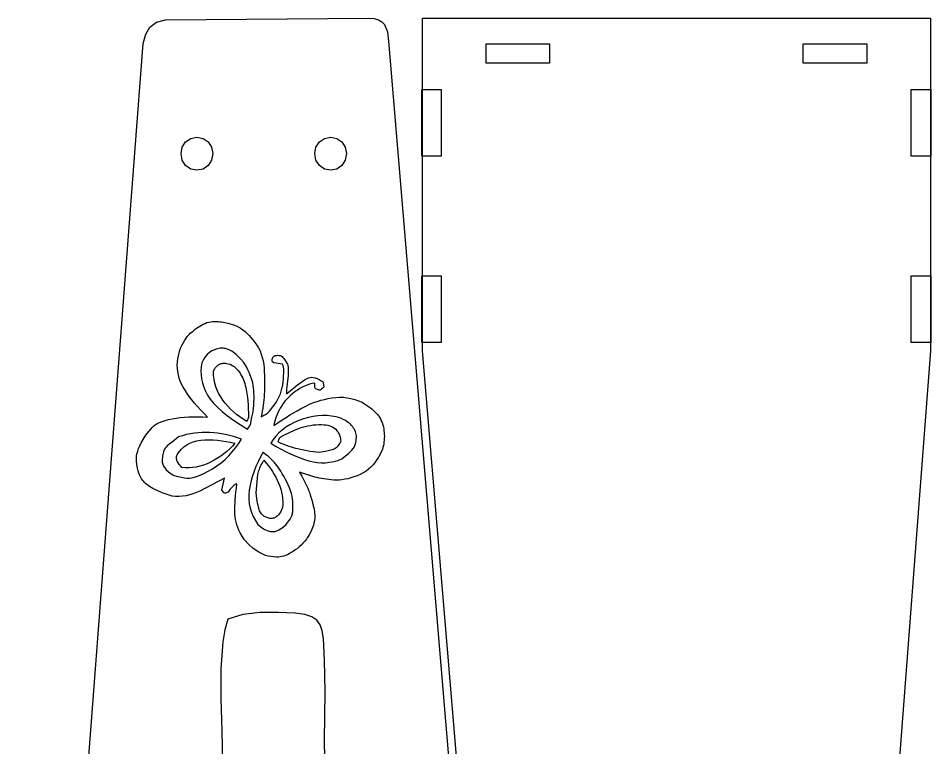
# Model space of a CAD drawing. Extents: x -1652 to 1470, y -458 to 1785.
# Drawn here: x -1321.7 to -1157.4, y -111 to 20.5 of the extents above; entities that cross this region are included whole.
import ezdxf

# ---------------------------------------------------------------- set-up
doc = ezdxf.new("R2010")
doc.units = 0
doc.layers.add('LAYER_1', color=7, linetype='CONTINUOUS')

msp = doc.modelspace()

# ---------------------------------------------------------------- linework, layer by layer
at = {"layer": 'LAYER_1', "color": 114}
for points in [[(-1295.1593, 20.1983), (-1258.6343, 20.4983), (-1257.6343, 20.4483), (-1256.8343, 20.2233), (-1256.2093, 19.8733), (-1255.7593, 19.3733), (-1255.2093, 18.0483), (-1255.0093, 16.3733), (-1230.2343, -279.5517), (-1230.2343, -339.5017), (-1321.7093, -339.5017), (-1321.7093, -279.5517), (-1299.1843, 15.9483), (-1298.7593, 17.6233), (-1297.9843, 18.8983), (-1296.8093, 19.7733), (-1295.1593, 20.1983)], [(-1183.9593, -339.2017), (-1220.4843, -339.5017), (-1221.4843, -339.4517), (-1222.2843, -339.2517), (-1222.9093, -338.8767), (-1223.3593, -338.3767), (-1223.9093, -337.0517), (-1224.1093, -335.4017), (-1248.8843, -39.4517), (-1248.8843, 20.4983), (-1157.4343, 20.4983), (-1157.4343, -39.4517), (-1179.9343, -334.9767), (-1180.3593, -336.6267), (-1181.1593, -337.9267), (-1182.3343, -338.7767), (-1183.9593, -339.2017)], [(-1226.0093, 15.8983), (-1226.0093, 12.3983), (-1237.4343, 12.3983), (-1237.4343, 15.8983), (-1226.0093, 15.8983)], [(-1168.8843, 15.8983), (-1168.8843, 12.3983), (-1180.3093, 12.3983), (-1180.3093, 15.8983), (-1168.8843, 15.8983)], [(-1245.5093, -4.3517), (-1249.0093, -4.3517), (-1249.0093, 7.6483), (-1245.5093, 7.6483), (-1245.5093, -4.3517)], [(-1157.3593, -4.3517), (-1160.8593, -4.3517), (-1160.8593, 7.6483), (-1157.3593, 7.6483), (-1157.3593, -4.3517)], [(-1289.5343, -0.9017), (-1288.4093, -1.1517), (-1287.5093, -1.7767), (-1286.8843, -2.7517), (-1286.6593, -3.9017), (-1286.8843, -5.0767), (-1287.5093, -6.0267), (-1288.4093, -6.6767), (-1289.5343, -6.9017), (-1290.6343, -6.6767), (-1291.5593, -6.0267), (-1292.1593, -5.0767), (-1292.3843, -3.9017), (-1292.1593, -2.7517), (-1291.5593, -1.7767), (-1290.6343, -1.1517), (-1289.5343, -0.9017)], [(-1265.4343, -0.9017), (-1264.3343, -1.1517), (-1263.4093, -1.7767), (-1262.8093, -2.7517), (-1262.5843, -3.9017), (-1262.8093, -5.0767), (-1263.4093, -6.0267), (-1264.3343, -6.6767), (-1265.4343, -6.9017), (-1266.5593, -6.6767), (-1267.4593, -6.0267), (-1268.0843, -5.0767), (-1268.3093, -3.9017), (-1268.0843, -2.7517), (-1267.4593, -1.7767), (-1266.5593, -1.1517), (-1265.4343, -0.9017)], [(-1245.5093, -37.9017), (-1249.0093, -37.9017), (-1249.0093, -25.9017), (-1245.5093, -25.9017), (-1245.5093, -37.9017)], [(-1157.3593, -37.9017), (-1160.8593, -37.9017), (-1160.8593, -25.9017), (-1157.3593, -25.9017), (-1157.3593, -37.9017)]]:
    msp.add_lwpolyline(points, close=True, dxfattribs=at)
at = {"layer": 'LAYER_1', "color": 250}
for points in [[(-1255.9451, -53.1302), (-1255.8834, -53.4801), (-1255.8355, -53.8277), (-1255.8013, -54.173), (-1255.7808, -54.5159), (-1255.774, -54.8564), (-1255.7809, -55.1946), (-1255.8015, -55.5305), (-1255.8358, -55.864), (-1255.8851, -56.1937), (-1255.9507, -56.518), (-1256.0326, -56.8371), (-1256.1308, -57.1508), (-1256.2452, -57.4592), (-1256.3759, -57.7623), (-1256.5229, -58.0601), (-1256.6861, -58.3526), (-1256.8877, -58.6936), (-1257.1234, -59.0145), (-1257.439, -59.5002), (-1257.7911, -59.9514), (-1258.1795, -60.3682), (-1258.6044, -60.7505), (-1259.0657, -61.0983), (-1259.5634, -61.4116), (-1260.0975, -61.6904), (-1260.668, -61.9348), (-1261.249, -62.1457), (-1261.8143, -62.3241), (-1262.3641, -62.4701), (-1262.8982, -62.5835), (-1263.4168, -62.6645), (-1263.9197, -62.713), (-1264.407, -62.7291), (-1264.8787, -62.7126), (-1265.3379, -62.6755), (-1265.7875, -62.6297), (-1266.2277, -62.5751), (-1266.6583, -62.5117), (-1267.0795, -62.4396), (-1267.4911, -62.3587), (-1267.8933, -62.269), (-1268.2859, -62.1705), (-1271.0636, -61.2644), (-1270.6356, -61.9878), (-1270.2442, -62.7097), (-1269.8893, -63.4301), (-1269.5709, -64.149), (-1269.4218, -64.5219), (-1269.2746, -64.9225), (-1269.1294, -65.3506), (-1268.9861, -65.8064), (-1268.8448, -66.2897), (-1268.7054, -66.8007), (-1268.568, -67.3393), (-1268.4325, -67.9055), (-1268.3291, -68.4876), (-1268.2878, -69.074), (-1268.3088, -69.6645), (-1268.3919, -70.2593), (-1268.5372, -70.8583), (-1268.7447, -71.4616), (-1269.0144, -72.069), (-1269.3462, -72.6807), (-1269.6625, -73.1379), (-1269.8037, -73.3766), (-1270.1077, -73.7534), (-1270.4236, -74.1088), (-1270.7513, -74.4429), (-1271.0908, -74.7556), (-1271.4421, -75.0469), (-1271.8052, -75.3168), (-1272.1801, -75.5654), (-1272.5669, -75.7926), (-1272.9075, -75.9899), (-1273.2426, -76.1596), (-1273.5722, -76.3016), (-1273.8962, -76.416), (-1274.2146, -76.5028), (-1274.5275, -76.5619), (-1274.8348, -76.5934), (-1275.1366, -76.5972), (-1275.7109, -76.5639), (-1276.2378, -76.5041), (-1276.7173, -76.4175), (-1277.1495, -76.3044), (-1278.3693, -75.7212), (-1279.4062, -75.0621), (-1280.1819, -74.3503), (-1281.0033, -73.4044), (-1281.7478, -72.2508), (-1281.9693, -71.7571), (-1282.162, -71.2682), (-1282.3258, -70.784), (-1282.4609, -70.3047), (-1282.5672, -69.8302), (-1282.6447, -69.3605), (-1282.6933, -68.8955), (-1282.7132, -68.4354), (-1282.7118, -67.9563), (-1282.6965, -67.4343), (-1282.6674, -66.8694), (-1282.6245, -66.2617), (-1282.5677, -65.6111), (-1282.497, -64.9176), (-1282.4125, -64.1813), (-1282.3142, -63.4021), (-1282.4178, -63.407), (-1282.5347, -63.4442), (-1282.665, -63.5139), (-1282.8087, -63.6158), (-1282.9658, -63.7502), (-1283.1363, -63.9169), (-1283.3202, -64.1159), (-1283.5174, -64.3473), (-1283.6536, -64.5594), (-1283.79, -64.7355), (-1283.9267, -64.8754), (-1284.0636, -64.9793), (-1284.2008, -65.047), (-1284.3381, -65.0787), (-1284.4758, -65.0742), (-1284.6136, -65.0337), (-1285.0243, -64.5608), (-1284.5492, -62.3565), (-1289.0115, -64.6883), (-1289.6214, -64.972), (-1290.2357, -65.207), (-1290.8543, -65.3935), (-1291.4773, -65.5313), (-1292.1046, -65.6206), (-1292.7363, -65.6613), (-1293.3723, -65.6534), (-1294.0127, -65.5969), (-1295.8031, -65.0445), (-1297.4864, -64.2333), (-1297.79, -64.048), (-1298.0698, -63.8653), (-1298.326, -63.685), (-1298.5585, -63.5072), (-1298.7673, -63.332), (-1298.9524, -63.1592), (-1299.1139, -62.989), (-1299.2516, -62.8213), (-1299.4878, -62.486), (-1299.6925, -62.1464), (-1299.8659, -61.8022), (-1300.0078, -61.4537), (-1300.1282, -61.0517), (-1300.2369, -60.5474), (-1300.334, -59.9406), (-1300.4195, -59.2314), (-1300.4357, -58.8393), (-1300.4047, -58.4232), (-1300.3265, -57.9834), (-1300.2012, -57.5196), (-1300.0286, -57.032), (-1299.8089, -56.5205), (-1299.5419, -55.9851), (-1299.2278, -55.4259), (-1298.7199, -54.6448), (-1297.5808, -53.2243), (-1297.3423, -52.9857), (-1297.0431, -52.7599), (-1296.6831, -52.5471), (-1296.2625, -52.3471), (-1295.7812, -52.16), (-1295.2392, -51.9857), (-1294.6364, -51.8244), (-1293.973, -51.6759), (-1293.2663, -51.5473), (-1292.5338, -51.4454), (-1291.7754, -51.3704), (-1290.9911, -51.3222), (-1290.181, -51.3007), (-1289.345, -51.3061), (-1288.4831, -51.3382), (-1287.5954, -51.3972), (-1288.247, -50.7322), (-1288.8581, -50.0839), (-1289.4288, -49.4523), (-1289.9591, -48.8375), (-1290.4489, -48.2393), (-1290.8983, -47.658), (-1291.3072, -47.0933), (-1291.6757, -46.5454), (-1292.0023, -46.0021), (-1292.2857, -45.4512), (-1292.5258, -44.8929), (-1292.7226, -44.3271), (-1292.8762, -43.7538), (-1292.9865, -43.173), (-1293.0535, -42.5847), (-1293.0773, -41.9889), (-1293.0352, -41.4069), (-1292.9658, -40.8468), (-1292.869, -40.3086), (-1292.745, -39.7923), (-1292.5936, -39.2979), (-1292.4149, -38.8255), (-1292.2088, -38.3749), (-1291.9755, -37.9463), (-1291.7022, -37.4938), (-1291.467, -37.1252), (-1291.2699, -36.8405), (-1291.1109, -36.6396), (-1290.9462, -36.4681), (-1290.732, -36.2712), (-1290.4682, -36.0489), (-1290.155, -35.8013), (-1289.885, -35.5733), (-1289.6054, -35.3583), (-1289.3161, -35.1561), (-1289.0173, -34.9668), (-1288.7087, -34.7904), (-1288.3906, -34.6269), (-1288.0627, -34.4763), (-1287.7253, -34.3386), (-1287.3798, -34.265), (-1287.0385, -34.2082), (-1286.7014, -34.1684), (-1286.3686, -34.1455), (-1286.04, -34.1395), (-1285.7157, -34.1505), (-1285.3956, -34.1783), (-1285.0798, -34.223), (-1284.4874, -34.3303), (-1283.9651, -34.4392), (-1283.5128, -34.5499), (-1283.1306, -34.6623), (-1282.782, -34.7879), (-1282.4307, -34.9381), (-1282.0767, -35.1129), (-1281.72, -35.3123), (-1281.4253, -35.5028), (-1281.1207, -35.7314), (-1280.8064, -35.9981), (-1280.4823, -36.303), (-1280.1484, -36.6461), (-1279.8046, -37.0273), (-1279.4511, -37.4467), (-1279.0878, -37.9042), (-1278.7397, -38.3937), (-1278.4321, -38.9089), (-1278.1648, -39.4498), (-1277.9379, -40.0165), (-1277.7514, -40.6089), (-1277.6053, -41.2271), (-1277.4996, -41.871), (-1277.4342, -42.5406), (-1277.3941, -43.2115), (-1277.364, -43.8592), (-1277.3439, -44.4838), (-1277.3338, -45.0851), (-1277.3338, -45.6633), (-1277.3437, -46.2183), (-1277.3637, -46.7501), (-1277.3937, -47.2587), (-1277.4333, -47.7567), (-1277.4818, -48.2565), (-1277.5394, -48.7582), (-1277.606, -49.2617), (-1277.6815, -49.7671), (-1277.7661, -50.2744), (-1277.8597, -50.7835), (-1277.9623, -51.2945), (-1277.1801, -50.9057), (-1276.999, -50.7841), (-1276.8175, -50.6426), (-1276.6357, -50.4811), (-1276.4536, -50.2997), (-1275.2409, -48.7157), (-1274.937, -48.1677), (-1274.6907, -47.649), (-1274.5891, -47.4006), (-1274.5019, -47.1595), (-1274.4291, -46.9257), (-1274.3707, -46.6992), (-1274.2092, -46.1878), (-1274.0786, -45.6409), (-1273.9787, -45.0585), (-1273.9096, -44.4407), (-1273.858, -42.9525), (-1273.8782, -42.6558), (-1273.928, -42.3704), (-1274.0075, -42.0961), (-1274.1166, -41.8331), (-1275.6466, -41.6188), (-1275.9333, -41.4032), (-1275.9651, -41.3111), (-1275.9846, -41.2176), (-1275.9918, -41.1227), (-1275.9867, -41.0265), (-1275.9693, -40.9289), (-1275.9396, -40.83), (-1275.8975, -40.7297), (-1275.8432, -40.6281), (-1275.7891, -40.5476), (-1275.7276, -40.4764), (-1275.6587, -40.4147), (-1275.5825, -40.3623), (-1275.4988, -40.3194), (-1275.4078, -40.2858), (-1275.3094, -40.2617), (-1275.2036, -40.247), (-1274.986, -40.239), (-1274.7713, -40.2552), (-1274.5593, -40.2957), (-1274.3502, -40.3604), (-1274.1852, -40.4752), (-1274.031, -40.6182), (-1273.8876, -40.7892), (-1273.7551, -40.9884), (-1273.1927, -41.8272), (-1273.138, -42.0886), (-1273.0993, -42.3843), (-1273.0766, -42.7145), (-1273.0699, -43.079), (-1273.0793, -43.4779), (-1273.1047, -43.9113), (-1273.1461, -44.379), (-1273.2036, -44.8811), (-1273.3147, -45.8034), (-1273.3861, -46.4933), (-1273.4177, -46.9506), (-1273.4097, -47.1754), (-1271.4396, -45.556), (-1271.0159, -45.2457), (-1270.5799, -44.9484), (-1270.1314, -44.6642), (-1269.6706, -44.3931), (-1269.4266, -44.2839), (-1269.1617, -44.2208), (-1268.8759, -44.2039), (-1268.5693, -44.2331), (-1268.2417, -44.3085), (-1267.8932, -44.4301), (-1267.5239, -44.5978), (-1267.1337, -44.8116), (-1266.9936, -44.8714), (-1266.8865, -44.9578), (-1266.8453, -45.0109), (-1266.8123, -45.0707), (-1266.7876, -45.1371), (-1266.7711, -45.2101), (-1266.6845, -45.9976), (-1267.1171, -46.3401), (-1267.1798, -46.4109), (-1267.2501, -46.4628), (-1267.3279, -46.4959), (-1267.4133, -46.5101), (-1267.5062, -46.5055), (-1267.6066, -46.4821), (-1267.7146, -46.4398), (-1267.8302, -46.3786), (-1267.9838, -46.3367), (-1268.1112, -46.27), (-1268.2124, -46.1785), (-1268.2874, -46.0623), (-1268.2996, -45.2267), (-1268.7677, -45.3191), (-1269.2288, -45.4409), (-1269.6827, -45.5921), (-1270.1296, -45.7726), (-1270.5694, -45.9825), (-1271.0021, -46.2217), (-1271.4277, -46.4903), (-1271.8462, -46.7883), (-1272.251, -47.108), (-1272.6354, -47.442), (-1272.9995, -47.7901), (-1273.3431, -48.1524), (-1273.6665, -48.529), (-1273.9694, -48.9197), (-1274.252, -49.3246), (-1274.5142, -49.7438), (-1274.7312, -50.1289), (-1274.9283, -50.5171), (-1275.1057, -50.9084), (-1275.2634, -51.3027), (-1275.4013, -51.7001), (-1275.5194, -52.1005), (-1275.6177, -52.504), (-1275.6963, -52.9105), (-1274.9296, -52.3855), (-1274.1887, -51.8906), (-1273.4734, -51.4259), (-1272.7839, -50.9912), (-1272.1201, -50.5866), (-1271.4819, -50.2122), (-1270.8695, -49.8678), (-1270.2828, -49.5535), (-1269.7014, -49.2659), (-1269.1051, -49.0016), (-1268.4937, -48.7605), (-1267.8673, -48.5427), (-1267.2259, -48.3482), (-1266.5695, -48.1769), (-1265.898, -48.0289), (-1265.2116, -47.9041), (-1264.5194, -47.8176), (-1263.8306, -47.7844), (-1263.1454, -47.8045), (-1262.4636, -47.8779), (-1261.7853, -48.0046), (-1261.1105, -48.1847), (-1260.4392, -48.418), (-1259.7713, -48.7047), (-1259.3589, -48.9558), (-1258.9741, -49.2049), (-1258.6169, -49.452), (-1258.2873, -49.6973), (-1257.9853, -49.9405), (-1257.7109, -50.1819), (-1257.4642, -50.4213), (-1257.245, -50.6587), (-1257.0318, -50.8819), (-1256.8331, -51.1295), (-1256.6489, -51.4017), (-1256.4791, -51.6984), (-1256.3239, -52.0196), (-1256.1832, -52.3653), (-1256.0569, -52.7355), (-1255.9451, -53.1302)], [(-1280.6152, -42.3165), (-1281.0855, -41.5552), (-1281.7425, -40.7985), (-1282.464, -40.0728), (-1283.242, -39.5207), (-1283.6302, -39.3113), (-1284.0105, -39.1468), (-1284.1976, -39.0815), (-1284.3828, -39.0274), (-1284.5659, -38.9845), (-1284.7471, -38.9529), (-1285.3234, -38.9789), (-1285.8631, -39.0696), (-1286.3664, -39.2251), (-1286.8331, -39.4453), (-1287.2633, -39.7302), (-1287.657, -40.0798), (-1288.0142, -40.4942), (-1288.3349, -40.9733), (-1288.6436, -41.5732), (-1288.7658, -42.307), (-1288.8157, -43.039), (-1288.7933, -43.7691), (-1288.6987, -44.4974), (-1288.5318, -45.2239), (-1288.2926, -45.9485), (-1287.9811, -46.6713), (-1287.5973, -47.3922), (-1287.1173, -48.1182), (-1286.5172, -48.8564), (-1285.797, -49.6065), (-1284.9566, -50.3688), (-1283.9961, -51.1431), (-1282.9154, -51.9296), (-1281.7146, -52.728), (-1280.3937, -53.5386), (-1280.1176, -53.1495), (-1280.036, -52.9993), (-1279.9625, -52.8386), (-1279.8972, -52.6672), (-1279.8399, -52.4854), (-1279.7499, -52.0899), (-1279.6924, -51.6521), (-1279.4285, -50.4275), (-1279.3519, -49.8407), (-1279.2946, -49.2671), (-1279.2565, -48.7064), (-1279.2376, -48.1589), (-1279.238, -47.6244), (-1279.2576, -47.103), (-1279.2964, -46.5947), (-1279.3545, -46.0994), (-1279.4063, -45.669), (-1279.4883, -45.2264), (-1279.6006, -44.7717), (-1279.7431, -44.3049), (-1279.9158, -43.826), (-1280.1187, -43.3349), (-1280.3518, -42.8318), (-1280.6152, -42.3165)], [(-1280.2644, -51.452), (-1280.5452, -52.1604), (-1281.1944, -51.7564), (-1281.8121, -51.3307), (-1282.3983, -50.8835), (-1282.953, -50.4145), (-1283.4762, -49.924), (-1283.9679, -49.4118), (-1284.4281, -48.8779), (-1284.8568, -48.3224), (-1285.2447, -47.7464), (-1285.5824, -47.1513), (-1285.8699, -46.5369), (-1286.1072, -45.9033), (-1286.2942, -45.2504), (-1286.4312, -44.5784), (-1286.5179, -43.8872), (-1286.5544, -43.1767), (-1286.3605, -42.6931), (-1286.2711, -42.5529), (-1286.1743, -42.422), (-1286.0702, -42.3006), (-1285.9586, -42.1886), (-1285.8397, -42.086), (-1285.7134, -41.9928), (-1285.5797, -41.9089), (-1285.4386, -41.8345), (-1285.2933, -41.7712), (-1285.147, -41.7207), (-1284.9996, -41.6831), (-1284.8512, -41.6583), (-1284.7017, -41.6464), (-1284.5513, -41.6473), (-1284.3998, -41.661), (-1284.2472, -41.6876), (-1283.5667, -41.8599), (-1283.035, -42.1282), (-1282.8337, -42.2595), (-1282.6388, -42.4114), (-1282.4503, -42.584), (-1282.2683, -42.7772), (-1282.0927, -42.991), (-1281.9236, -43.2255), (-1281.7609, -43.4806), (-1281.6047, -43.7564), (-1281.4397, -44.0373), (-1281.2878, -44.332), (-1281.1491, -44.6405), (-1281.0237, -44.9628), (-1280.9114, -45.2988), (-1280.8123, -45.6487), (-1280.7263, -46.0123), (-1280.6536, -46.3897), (-1280.5329, -47.1341), (-1280.4354, -47.8303), (-1280.3612, -48.4782), (-1280.3102, -49.0779), (-1280.2644, -51.452)], [(-1264.4491, -51.3232), (-1265.27, -51.1823), (-1266.0965, -51.1056), (-1266.9287, -51.0932), (-1267.7665, -51.145), (-1268.6099, -51.2611), (-1269.459, -51.4414), (-1270.3137, -51.686), (-1271.1741, -51.9949), (-1272.0085, -52.3572), (-1272.7855, -52.7621), (-1273.5049, -53.2097), (-1274.1669, -53.6999), (-1274.7714, -54.2327), (-1275.3183, -54.8081), (-1275.8078, -55.4261), (-1276.2398, -56.0868), (-1275.2821, -56.6391), (-1274.3526, -57.1466), (-1273.4513, -57.6094), (-1272.5782, -58.0275), (-1271.7333, -58.4009), (-1270.9167, -58.7295), (-1270.1282, -59.0135), (-1269.3679, -59.2527), (-1268.6218, -59.4368), (-1267.8758, -59.5554), (-1267.1298, -59.6086), (-1266.384, -59.5962), (-1265.6383, -59.5183), (-1264.8927, -59.3749), (-1264.1471, -59.1661), (-1263.4017, -58.8917), (-1262.1923, -57.8581), (-1261.8913, -57.5874), (-1261.6302, -57.3161), (-1261.409, -57.0441), (-1261.2278, -56.7716), (-1261.0839, -56.4943), (-1260.9749, -56.2078), (-1260.9008, -55.9123), (-1260.8616, -55.6076), (-1260.8181, -55.3219), (-1260.7996, -55.0431), (-1260.8059, -54.7711), (-1260.8372, -54.5059), (-1260.8934, -54.2476), (-1260.9745, -53.9962), (-1261.0804, -53.7516), (-1261.2113, -53.5139), (-1261.3606, -53.2854), (-1261.5218, -53.0685), (-1261.6949, -52.8633), (-1261.88, -52.6698), (-1262.077, -52.4879), (-1262.2859, -52.3176), (-1262.5067, -52.159), (-1262.7394, -52.0121), (-1263.1659, -51.78), (-1263.5931, -51.5878), (-1264.0208, -51.4356), (-1264.4491, -51.3232)], [(-1292.8175, -54.9364), (-1293.1858, -55.2478), (-1293.7099, -55.6283), (-1294.6123, -56.3373), (-1294.8675, -56.5646), (-1295.0758, -56.7708), (-1295.237, -56.9559), (-1295.3512, -57.1199), (-1295.4199, -57.2555), (-1295.4847, -57.4235), (-1295.5457, -57.624), (-1295.6029, -57.857), (-1295.7059, -58.4202), (-1295.7936, -59.1133), (-1295.7673, -59.4848), (-1295.6798, -59.8451), (-1295.531, -60.1941), (-1295.3208, -60.5319), (-1295.0494, -60.8585), (-1294.7167, -61.1739), (-1294.3227, -61.4781), (-1293.8675, -61.771), (-1293.6355, -61.865), (-1293.2122, -61.9859), (-1292.5976, -62.1335), (-1291.7919, -62.3079), (-1291.3184, -62.3646), (-1290.7995, -62.3468), (-1290.2351, -62.2545), (-1289.6252, -62.0877), (-1288.9698, -61.8463), (-1288.2689, -61.5306), (-1287.5225, -61.1403), (-1286.7307, -60.6755), (-1285.9365, -60.1531), (-1285.183, -59.5902), (-1284.4701, -58.9866), (-1283.798, -58.3425), (-1283.1666, -57.6577), (-1282.5759, -56.9323), (-1282.0259, -56.1664), (-1281.5166, -55.3598), (-1282.2414, -55.1056), (-1282.9619, -54.8805), (-1283.678, -54.6846), (-1284.3899, -54.5179), (-1285.0974, -54.3804), (-1285.8005, -54.272), (-1286.4994, -54.1928), (-1287.1939, -54.1428), (-1287.8876, -54.1242), (-1288.5839, -54.1392), (-1289.2829, -54.1879), (-1289.9845, -54.2702), (-1290.6888, -54.3863), (-1291.3957, -54.536), (-1292.1053, -54.7193), (-1292.8175, -54.9364)], [(-1263.6194, -55.6796), (-1263.787, -56.0408), (-1263.9449, -56.2915), (-1264.1062, -56.515), (-1264.2709, -56.7114), (-1264.4389, -56.8806), (-1264.6103, -57.0227), (-1264.785, -57.1376), (-1264.9631, -57.2253), (-1265.1445, -57.2859), (-1266.3995, -57.5793), (-1267.5126, -57.7496), (-1269.1442, -57.5902), (-1271.3926, -57.1121), (-1271.7405, -57.02), (-1272.1121, -56.911), (-1272.5075, -56.785), (-1272.9268, -56.6421), (-1273.3698, -56.4823), (-1273.8366, -56.3055), (-1274.3272, -56.1118), (-1274.8415, -55.9011), (-1274.8518, -55.7483), (-1274.8333, -55.5953), (-1274.7859, -55.4422), (-1274.7096, -55.2889), (-1274.5804, -55.1093), (-1274.4145, -54.9456), (-1274.2121, -54.7978), (-1273.973, -54.6659), (-1271.8055, -53.6465), (-1271.3782, -53.468), (-1270.9397, -53.3084), (-1270.4901, -53.1676), (-1270.0294, -53.0457), (-1269.5574, -52.9425), (-1269.0743, -52.8582), (-1268.5801, -52.7928), (-1268.0747, -52.7461), (-1267.5802, -52.7203), (-1267.1186, -52.7175), (-1266.69, -52.7375), (-1266.2944, -52.7805), (-1265.9318, -52.8465), (-1265.6022, -52.9353), (-1265.3055, -53.0471), (-1265.0418, -53.1818), (-1264.7791, -53.3602), (-1264.5365, -53.5726), (-1264.3141, -53.8191), (-1264.1119, -54.0998), (-1264.0201, -54.2547), (-1263.937, -54.4218), (-1263.8625, -54.601), (-1263.7967, -54.7924), (-1263.7394, -54.996), (-1263.6908, -55.2117), (-1263.6508, -55.4396), (-1263.6194, -55.6796)], [(-1282.6872, -56.0942), (-1283.1449, -56.6013), (-1283.6277, -57.0841), (-1284.1358, -57.5426), (-1284.6691, -57.977), (-1285.2276, -58.387), (-1285.8114, -58.7728), (-1286.4203, -59.1343), (-1287.0544, -59.4716), (-1287.7017, -59.7716), (-1288.3502, -60.0214), (-1288.9998, -60.2208), (-1289.6507, -60.3698), (-1290.3027, -60.4686), (-1290.9558, -60.5171), (-1291.6102, -60.5152), (-1292.2657, -60.4631), (-1292.5132, -60.1715), (-1292.7289, -59.8843), (-1292.9126, -59.6016), (-1293.0645, -59.3234), (-1293.1248, -59.1846), (-1293.1697, -59.044), (-1293.1992, -58.9018), (-1293.2133, -58.7579), (-1293.2121, -58.6123), (-1293.1955, -58.465), (-1293.1635, -58.3161), (-1293.1161, -58.1654), (-1292.7492, -57.6173), (-1292.334, -57.1322), (-1291.8706, -56.7101), (-1291.3588, -56.3512), (-1290.7988, -56.0553), (-1290.1905, -55.8224), (-1289.5339, -55.6527), (-1288.829, -55.546), (-1288.0951, -55.4888), (-1287.3516, -55.4675), (-1286.5984, -55.4821), (-1285.8355, -55.5327), (-1285.0629, -55.6192), (-1284.2807, -55.7416), (-1283.4888, -55.8999), (-1282.6872, -56.0942)], [(-1277.6154, -57.7126), (-1278.0907, -58.5572), (-1278.5187, -59.4033), (-1278.8993, -60.2507), (-1279.2326, -61.0995), (-1279.5185, -61.9497), (-1279.7571, -62.8013), (-1279.9483, -63.6544), (-1280.0922, -64.5088), (-1280.173, -65.3538), (-1280.1749, -66.1785), (-1280.098, -66.9829), (-1279.9422, -67.7672), (-1279.7076, -68.5311), (-1279.3941, -69.2748), (-1279.0018, -69.9983), (-1278.5306, -70.7015), (-1277.5201, -71.4831), (-1277.1732, -71.6724), (-1276.8488, -71.8168), (-1276.5467, -71.9164), (-1276.2669, -71.9711), (-1276.0132, -71.9945), (-1275.7894, -72.0003), (-1275.5955, -71.9884), (-1275.4313, -71.9589), (-1274.8011, -71.7103), (-1274.1987, -71.3531), (-1273.5266, -70.7611), (-1273.3282, -70.5448), (-1273.1346, -70.3026), (-1272.9459, -70.0345), (-1272.762, -69.7405), (-1272.3929, -69.0384), (-1272.3595, -68.9546), (-1272.3299, -68.8225), (-1272.3042, -68.6422), (-1272.2822, -68.4135), (-1272.2498, -67.8114), (-1272.2326, -67.0162), (-1272.2457, -66.5641), (-1272.2945, -66.0994), (-1272.3791, -65.6223), (-1272.4994, -65.1326), (-1272.6555, -64.6305), (-1272.8474, -64.1158), (-1273.075, -63.5886), (-1273.3383, -63.0489), (-1273.616, -62.5201), (-1273.8867, -62.0257), (-1274.1503, -61.5656), (-1274.407, -61.1399), (-1274.6566, -60.7485), (-1274.8993, -60.3914), (-1275.1349, -60.0687), (-1275.3635, -59.7804), (-1275.5956, -59.5108), (-1275.8419, -59.2444), (-1276.1022, -58.9812), (-1276.3766, -58.7212), (-1276.6651, -58.4643), (-1276.9678, -58.2105), (-1277.2845, -57.96), (-1277.6154, -57.7126)], [(-1274.107, -67.6566), (-1274.4684, -68.5014), (-1274.6323, -68.7468), (-1274.8213, -68.9716), (-1275.0355, -69.1758), (-1275.2748, -69.3592), (-1275.4056, -69.4387), (-1275.5459, -69.5038), (-1275.6957, -69.5548), (-1275.855, -69.5914), (-1276.0239, -69.6138), (-1276.2024, -69.6219), (-1276.3904, -69.6157), (-1276.5879, -69.5953), (-1277.2622, -69.3346), (-1277.4501, -69.2127), (-1277.6215, -69.079), (-1277.7767, -68.9333), (-1277.9154, -68.7758), (-1278.0377, -68.6064), (-1278.1437, -68.425), (-1278.2334, -68.2318), (-1278.3066, -68.0267), (-1278.4269, -67.6147), (-1278.5275, -67.2231), (-1278.6084, -66.8516), (-1278.6697, -66.5004), (-1278.8391, -64.9967), (-1278.5544, -61.7134), (-1278.5082, -61.4711), (-1278.448, -61.227), (-1278.3737, -60.9811), (-1278.2855, -60.7334), (-1278.1833, -60.4839), (-1278.0671, -60.2326), (-1277.9369, -59.9796), (-1277.7927, -59.7247), (-1277.4499, -59.145), (-1277.0314, -59.6442), (-1276.6382, -60.1485), (-1276.2703, -60.6579), (-1275.9278, -61.1725), (-1275.6106, -61.6923), (-1275.3188, -62.2172), (-1275.0523, -62.7473), (-1274.8111, -63.2825), (-1274.6001, -63.8214), (-1274.4243, -64.3626), (-1274.2836, -64.906), (-1274.1781, -65.4516), (-1274.1076, -65.9995), (-1274.0723, -66.5496), (-1274.0721, -67.102), (-1274.107, -67.6566)]]:
    msp.add_lwpolyline(points, close=True, dxfattribs=at)
at = {"layer": 'LAYER_1', "color": 114}
msp.add_lwpolyline([(-1266.4343, -115.7767), (-1266.5593, -109.7267), (-1266.4843, -105.2267), (-1266.4093, -100.8267), (-1266.5593, -95.1517), (-1266.7593, -91.2767), (-1266.9593, -89.8767), (-1267.3093, -88.7767), (-1267.9093, -87.9517), (-1268.8093, -87.3517), (-1270.1093, -86.9517), (-1271.8593, -86.7267), (-1274.8593, -86.5517), (-1278.1093, -86.5767), (-1281.2593, -86.9267), (-1283.9843, -87.7767), (-1283.9843, -87.7767), (-1284.5093, -89.6767), (-1284.8843, -91.8517), (-1285.2343, -96.7267), (-1285.2093, -102.1517), (-1285.0343, -107.9017), (-1284.9343, -113.7767)], dxfattribs=at)

doc.saveas('drawing.dxf')
